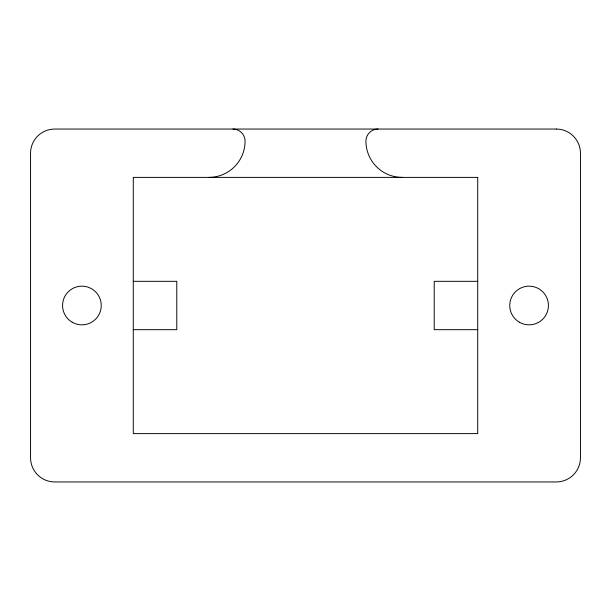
<?xml version="1.0" encoding="UTF-8"?>
<svg xmlns="http://www.w3.org/2000/svg" width="611" height="611" viewBox="0 0 611 611"><rect width="100%" height="100%" fill="white"/><g stroke="black" fill="none" stroke-linecap="round" stroke-linejoin="round"><path stroke-width="0.92" d="M133.282 281.327L176.785 281.327L176.785 329.673L133.282 329.673M477.718 281.327L434.215 281.327L434.215 329.673L477.718 329.673M232.982 129.051A12.083 12.083 0 0 1 245.072 141.133A36.255 36.255 0 0 1 208.817 177.389M378.018 129.051A12.083 12.083 0 0 0 365.928 141.133A36.255 36.255 0 0 0 402.183 177.389M556.277 129.051L54.723 129.051A24.173 24.173 0 0 0 30.55 153.224L30.55 457.776A24.173 24.173 0 0 0 54.723 481.949L556.277 481.949A24.173 24.173 0 0 0 580.45 457.776L580.45 153.224A24.173 24.173 0 0 0 556.277 129.051M477.718 177.389L133.282 177.389L133.282 433.611L477.718 433.611L477.718 177.389M72.243 322.249A19.338 19.338 0 0 0 101.25 305.5A19.338 19.338 0 0 0 72.243 288.751A19.338 19.338 0 0 0 72.243 322.249M519.419 322.249A19.338 19.338 0 0 0 548.426 305.5A19.338 19.338 0 0 0 519.419 288.751A19.338 19.338 0 0 0 519.419 322.249"/></g></svg>
